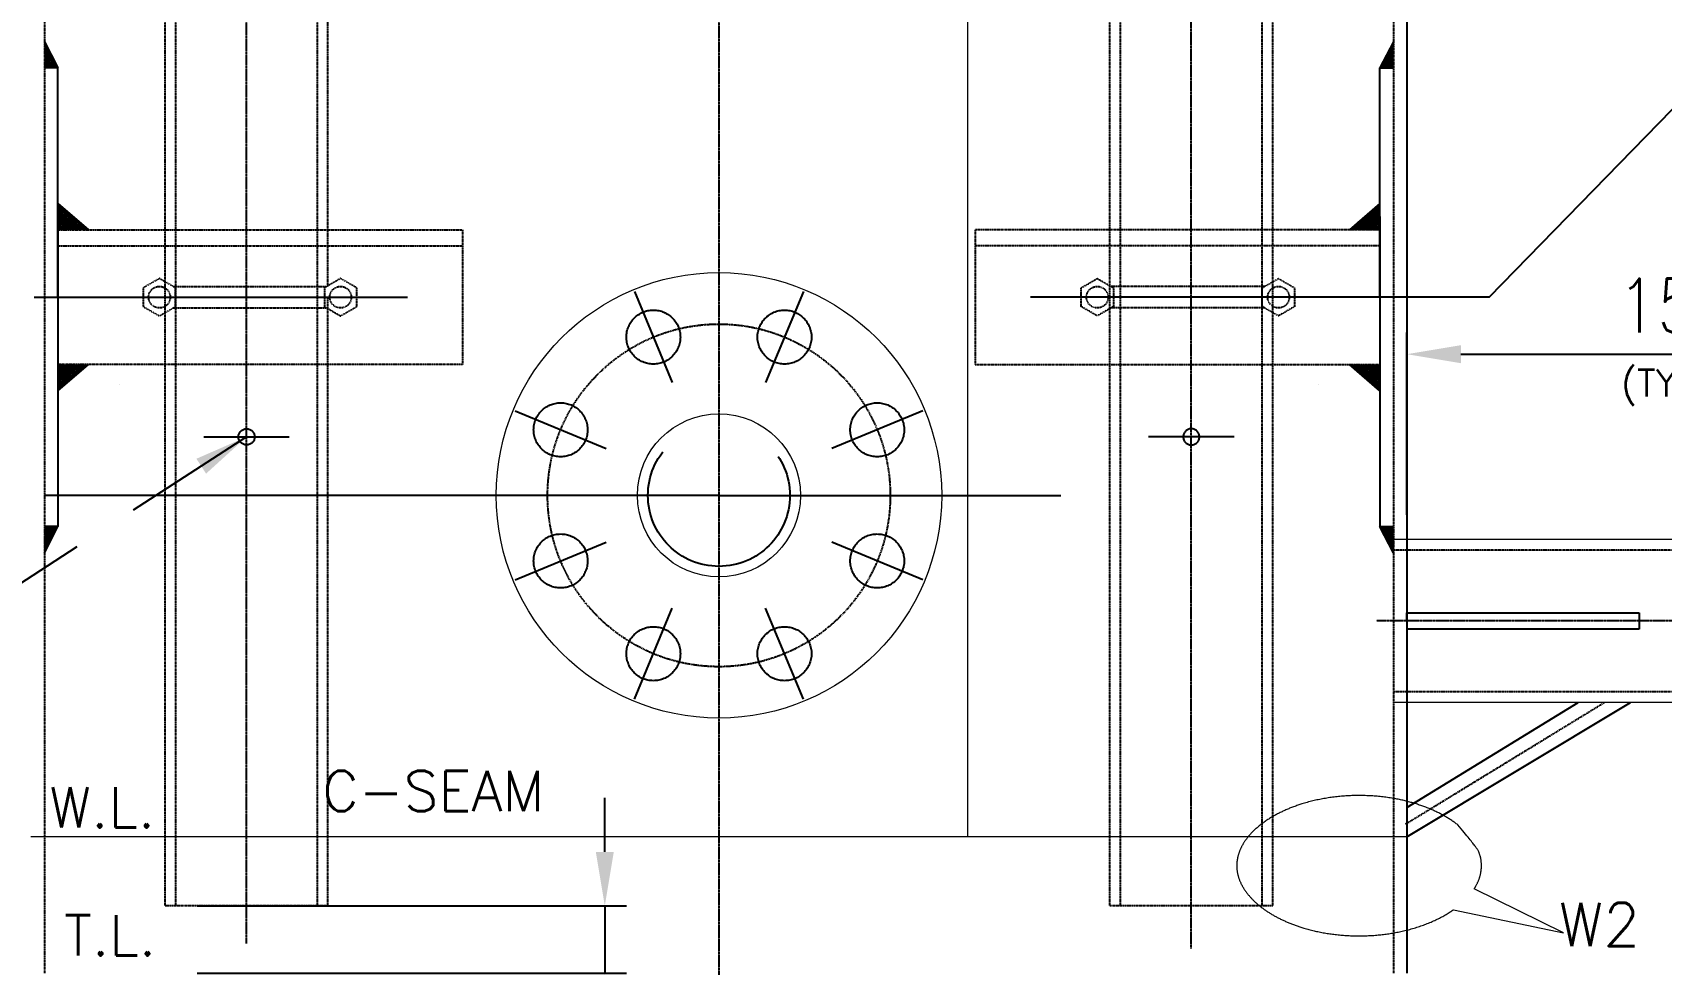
# Model space of a CAD drawing. Header units: inches. Extents: x -23478 to -9690, y -25762 to 11324.
# Drawn here: x -22023 to -21419, y 9125 to 9470 of the extents above; entities that cross this region are included whole.
import ezdxf

# ---------------------------------------------------------------- set-up
doc = ezdxf.new("R2010")
doc.units = ezdxf.units.IN
doc.header["$LTSCALE"] = 200
doc.header["$MEASUREMENT"] = 0
for name, pattern in [('CENTER', [2, 1.25, -0.25, 0.25, -0.25]), ('DASHED', [0.75, 0.5, -0.25]), ('DASHED2', [0.375, 0.25, -0.125]), ('HIDDEN2', [0.1875, 0.125, -0.0625]), ('PHANTOM2', [1.25, 0.625, -0.125, 0.125, -0.125, 0.125, -0.125])]:
    doc.linetypes.add(name, pattern=pattern)
for name, color, linetype in [('CENTER', 1, 'CENTER'), ('DIMENSION', 8, 'Continuous'), ('text', 3, 'Continuous'), ('WELD', 5, 'Continuous')]:
    doc.layers.add(name, color=color, linetype=linetype)
for name, color, linetype, lineweight in [('EQUIPMENT', 4, 'Continuous', 13), ('OBJECT', 7, 'Continuous', 18), ('SEAM JOINT1', 4, 'SEAM', 13)]:
    doc.layers.add(name, color=color, linetype=linetype, lineweight=lineweight)
doc.styles.add('ROMANS', font='romans.shx', dxfattribs={"width": 0.85})
doc.styles.add('RS', font='ROMANS.shx', dxfattribs={"width": 0.8})
doc.styles.get("Standard").update_dxf_attribs({"font": 'romans.shx'})
doc.linetypes.add('SEAM', pattern='A,2,["X",Standard,S=1,R=0,X=0,Y=-0.5],2', length=4)
doc.linetypes.add('SEAM LINE', pattern='A,0.5,-0.2,["X",Standard,S=0.1,R=0,X=-0.1,Y=-0.05],-0.2', length=0.9)
doc.dimstyles.new('VEP-8', dxfattribs={"dimscale": 8, "dimtxt": 2.5, "dimasz": 2.5, "dimexe": 1, "dimexo": 1, "dimgap": 1, "dimtad": 1, "dimdec": 1, "dimlfac": -1, "dimzin": 9, "dimdsep": 46, "dimtxsty": 'ROMANS', "dimcen": 0, "dimclrd": 256, "dimclre": 256, "dimclrt": 3, "dimadec": 0, "dimazin": 2, "dimtfac": 1, "dimtdec": 1, "dimtmove": 0, "dimatfit": 3, "dimfxl": 1, "dimlwd": -1, "dimlwe": -1, "dimarcsym": 1})
doc.dimstyles.new('VEP-8$0', dxfattribs={"dimscale": 8, "dimtxt": 2.5, "dimasz": 2.5, "dimexe": 1, "dimexo": 1, "dimgap": 1, "dimtad": 1, "dimdec": 1, "dimlfac": -1, "dimzin": 9, "dimdsep": 46, "dimtxsty": 'ROMANS', "dimcen": 0, "dimclrd": 256, "dimclre": 256, "dimclrt": 3, "dimadec": 0, "dimazin": 2, "dimtfac": 1, "dimtdec": 1, "dimtmove": 0, "dimatfit": 3, "dimfxl": 1, "dimlwd": -1, "dimlwe": -1, "dimarcsym": 1})
pattern_1 = [(45, (8990.444993110177, 32691.04339111814), (-0.4419417382415922, 0.4419417382415922), []), (135, (8990.444993110177, 32691.04339111814), (-0.4419417382415922, -0.4419417382415922), [])]
pattern_2 = [(45, (8985.444993110177, 32751.04339111815), (-0.4419417382415922, 0.4419417382415922), []), (135, (8985.444993110177, 32751.04339111815), (-0.4419417382415922, -0.4419417382415922), [])]

# ---------------------------------------------------------------- blocks, each defined once
blk = doc.blocks.new('A$C100c5a09')
at = {"layer": 'CENTER'}
blk.add_line((-15.84324191874475, 0), (15.84324191874475, 0), dxfattribs=at)
at = {"layer": 'DIMENSION', "color": 7, "linetype": 'DASHED'}
blk.add_circle((0, 0), 3, dxfattribs=at)
blk = doc.blocks.new('*U58')
at = {"layer": 'DIMENSION', "color": 2, "linetype": 'DASHED'}
for p, q in [((-81.75, 5.684341886080801e-14), (-45.25, 5.684341886080801e-14)), ((81.75, 5.684341886080801e-14), (45.25, 5.684341886080801e-14))]:
    blk.add_line(p, q, dxfattribs=at)
at = {"layer": 'DIMENSION', "color": 7, "linetype": 'DASHED'}
for centre in [(-63.5, 5.684341886080801e-14), (63.5, 5.684341886080801e-14)]:
    blk.add_circle(centre, 9.999999999999998, dxfattribs=at)
blk = doc.blocks.new('*U57')
at = {"layer": 'DIMENSION', "color": 0, "linetype": 'ByBlock', "lineweight": -2}
for rotation in [90, 270, 90, 270, 90, 270, 45, 135, 225, 315, 45, 135, 225, 315, 45, 135, 225, 315, 180, 180, 180]:
    blk.add_blockref('*U58', (-33663.87313164795, -17081.35866276748), dxfattribs=dict(at, rotation=rotation))
at = {"layer": 'DIMENSION', "color": 0, "linetype": 'ByBlock', "lineweight": -2, "transparency": 16777216}
for rotation in [90, 270, 45, 135, 225, 315, 180]:
    blk.add_blockref('*U58', (-33663.87313164795, -17081.35866276748), dxfattribs=dict(at, rotation=rotation))
at = {"layer": 'DIMENSION', "color": 0, "linetype": 'ByBlock', "lineweight": -2}
blk.add_blockref('*U58', (-33663.87313164795, -17081.35866276748), dxfattribs=at)
blk = doc.blocks.new('*D119')
at = {"layer": 'Defpoints', "color": 0, "transparency": 16777216}
for p in [(-21313.44299767289, 9351.24816491846), (-21313.44299767289, 9298.421968126615), (-21513.44299767284, 9283.77196812649)]:
    blk.add_point(p, dxfattribs=at)
at = {"layer": 'DIMENSION', "transparency": 16777216}
for p, q in [((-21513.44299767284, 9291.77196812649), (-21513.44299767284, 9359.24816491846)), ((-21313.44299767289, 9306.421968126615), (-21313.44299767289, 9359.24816491846)), ((-21493.44299767284, 9351.24816491846), (-21333.44299767289, 9351.24816491846))]:
    blk.add_line(p, q, dxfattribs=at)
for points in [[(-21493.44299767284, 9354.581498251793), (-21493.44299767284, 9347.914831585125), (-21513.44299767284, 9351.24816491846)], [(-21333.44299767289, 9347.914831585125), (-21333.44299767289, 9354.581498251793), (-21313.44299767289, 9351.24816491846)]]:
    blk.add_solid(points, dxfattribs=at)
at = {"layer": 'DIMENSION', "color": 3, "linetype": 'DASHED2', "transparency": 16777216, "insert": (-21413.44299767286, 9369.24816491846), "char_height": 20, "attachment_point": 5, "style": 'ROMANS', "bg_fill": 3, "box_fill_scale": 1.25, "bg_fill_color": 256, "bg_fill_true_color": 13158600, "bg_fill_transparency": 0}
blk.add_mtext('150', dxfattribs=at)
blk = doc.blocks.new('*D120')
at = {"layer": 'Defpoints', "color": 0, "linetype": 'DASHED', "transparency": 16777216}
for p in [(-22739.55315208057, 10886.07196812709), (-21997.04299767284, 10886.07196812709), (-22190.54783434938, 7925.371968126521)]:
    blk.add_point(p, dxfattribs=at)
at = {"layer": 'DIMENSION', "transparency": 16777216}
for p, q in [((-22005.04299767284, 10886.07196812709), (-22747.55315208057, 10886.07196812709)), ((-22739.55315208057, 7945.37196812652), (-22739.55315208057, 10866.07196812709)), ((-22198.54783434938, 7925.371968126521), (-22747.55315208057, 7925.37196812652))]:
    blk.add_line(p, q, dxfattribs=at)
at = {"layer": 'DIMENSION', "linetype": 'DASHED', "transparency": 16777216}
for points in [[(-22742.8864854139, 10866.07196812709), (-22736.21981874724, 10866.07196812709), (-22739.55315208057, 10886.07196812709)], [(-22742.8864854139, 7945.37196812652), (-22736.21981874723, 7945.37196812652), (-22739.55315208057, 7925.37196812652)]]:
    blk.add_solid(points, dxfattribs=at)
at = {"layer": 'DIMENSION', "color": 3, "linetype": 'DASHED', "transparency": 16777216, "insert": (-22757.55315208056, 9405.7219681268), "char_height": 20, "attachment_point": 5, "rotation": 90, "style": 'ROMANS', "bg_fill": 3, "box_fill_scale": 1.25, "bg_fill_color": 256, "bg_fill_true_color": 13158600, "bg_fill_transparency": 0}
blk.add_mtext('2934', dxfattribs=at)
blk = doc.blocks.new('*D217')
at = {"layer": 'Defpoints', "color": 0, "transparency": 16777216}
for p in [(-21969.76183473624, 9146.795556204494), (-21969.76183473624, 9121.795556204492), (-21810.7352368747, 9121.795556204492)]:
    blk.add_point(p, dxfattribs=at)
at = {"layer": 'DIMENSION', "transparency": 16777216}
for p, q in [((-21810.7352368747, 9166.795556204494), (-21810.7352368747, 9186.795556204494)), ((-21961.76183473624, 9146.795556204494), (-21802.7352368747, 9146.795556204494)), ((-21810.7352368747, 9146.795556204494), (-21810.7352368747, 9121.795556204492)), ((-21961.76183473624, 9121.795556204492), (-21802.7352368747, 9121.795556204492)), ((-21810.7352368747, 9101.795556204492), (-21810.7352368747, 9038.271746680683))]:
    blk.add_line(p, q, dxfattribs=at)
for points in [[(-21814.06857020803, 9166.795556204494), (-21807.40190354137, 9166.795556204494), (-21810.7352368747, 9146.795556204494)], [(-21807.40190354137, 9101.795556204492), (-21814.06857020803, 9101.795556204492), (-21810.7352368747, 9121.795556204492)]]:
    blk.add_solid(points, dxfattribs=at)
at = {"layer": 'DIMENSION', "color": 3, "linetype": 'DASHED2', "transparency": 16777216, "insert": (-21828.7352368747, 9060.033651442587), "char_height": 20, "attachment_point": 5, "rotation": 90, "style": 'ROMANS', "bg_fill": 3, "box_fill_scale": 1.25, "bg_fill_color": 256, "bg_fill_true_color": 13158600, "bg_fill_transparency": 0}
blk.add_mtext('25', dxfattribs=at)

msp = doc.modelspace()

# ---------------------------------------------------------------- hatches: boundary and pattern name
at = {"layer": 'WELD'}
h = msp.add_hatch(dxfattribs=at)
h.set_pattern_fill('ANSI37', color=256, scale=5, angle=7.016709298534877e-15)
h.set_pattern_definition(pattern_2)
h.paths.add_polyline_path([(-22013.44299767285, 9457.371968126467), (-22018.44299767285, 9467.05333127892), (-22018.44299767284, 9457.371968126467)])
h = msp.add_hatch(dxfattribs=at)
h.set_pattern_fill('ANSI37', color=256, scale=5, angle=180)
h.set_pattern_definition(pattern_2)
h.paths.add_polyline_path([(-21523.44299767284, 9457.371968126467), (-21518.44299767284, 9467.05333127892), (-21518.44299767284, 9457.371968126467)])
h = msp.add_hatch(dxfattribs=at)
h.set_pattern_fill('ANSI37', color=256, scale=5, angle=7.016709298534877e-15)
h.set_pattern_definition(pattern_1)
h.paths.add_polyline_path([(-22002.08959149848, 9397.371968126463), (-22013.44299767285, 9407.053331278916), (-22013.44299767284, 9397.371968126463)])
h = msp.add_hatch(dxfattribs=at)
h.set_pattern_fill('ANSI37', color=256, scale=5, angle=180)
h.set_pattern_definition(pattern_1)
h.paths.add_polyline_path([(-21534.7964038472, 9397.371968126463), (-21523.44299767284, 9407.053331278916), (-21523.44299767284, 9397.371968126463)])
h = msp.add_hatch(dxfattribs=at)
h.set_pattern_fill('ANSI37', color=256, scale=5, angle=7.016709298534877e-15)
h.set_pattern_definition(pattern_1)
h.paths.add_polyline_path([(-22002.08959149848, 9347.371968126157), (-22013.44299767285, 9337.690604973704), (-22013.44299767284, 9347.371968126157)])
h = msp.add_hatch(dxfattribs=at)
h.set_pattern_fill('ANSI37', color=256, scale=5, angle=180)
h.set_pattern_definition(pattern_1)
h.paths.add_polyline_path([(-21534.7964038472, 9347.371968126157), (-21523.44299767284, 9337.690604973704), (-21523.44299767284, 9347.371968126157)])
h = msp.add_hatch(dxfattribs=at)
h.set_pattern_fill('ANSI37', color=256, scale=5, angle=7.016709298534877e-15)
h.set_pattern_definition(pattern_2)
h.paths.add_polyline_path([(-22013.44299767285, 9287.37196812646), (-22018.44299767285, 9277.690604974006), (-22018.44299767284, 9287.37196812646)])
h = msp.add_hatch(dxfattribs=at)
h.set_pattern_fill('ANSI37', color=256, scale=5, angle=180)
h.set_pattern_definition(pattern_2)
h.paths.add_polyline_path([(-21523.44299767284, 9287.37196812646), (-21518.44299767284, 9277.690604974006), (-21518.44299767284, 9287.37196812646)])

# ---------------------------------------------------------------- linework, layer by layer
for p, q in [((-21513.44299767284, 10625.37196812646), (-21513.44299767284, 9121.795556204492)), ((-22018.44299767284, 9467.053331278916), (-22013.44299767285, 9457.37196812647)), ((-21518.44299767284, 9467.053331278916), (-21523.44299767284, 9457.37196812647)), ((-22013.44299767284, 9407.053331278912), (-22002.08959149849, 9397.371968126467)), ((-21523.44299767284, 9407.053331278912), (-21534.7964038472, 9397.371968126467)), ((-22013.44299767284, 9337.690604973708), (-22002.08959149849, 9347.371968126154)), ((-21523.44299767284, 9337.690604973708), (-21534.7964038472, 9347.371968126154)), ((-22018.44299767284, 9277.69060497401), (-22013.44299767285, 9287.371968126456)), ((-21518.44299767284, 9277.69060497401), (-21523.44299767284, 9287.371968126456))]:
    msp.add_line(p, q)
at = {"linetype": 'HIDDEN2', "ltscale": 0.001}
for p, q in [((-21970.74029471538, 9376.37196812646), (-21913.74398041758, 9376.37196812646)), ((-21970.74029471538, 9376.37196812646), (-21913.74398041758, 9376.37196812646)), ((-21566.14570063031, 9376.37196812646), (-21623.1420149281, 9376.37196812646)), ((-21566.14570063031, 9376.37196812646), (-21623.1420149281, 9376.37196812646)), ((-21970.74029471536, 9368.37196812647), (-21913.74398041761, 9368.37196812647)), ((-21970.74029471536, 9368.37196812647), (-21913.74398041761, 9368.37196812647)), ((-21566.14570063033, 9368.371968126474), (-21623.14201492807, 9368.371968126474)), ((-21566.14570063033, 9368.371968126474), (-21623.14201492807, 9368.371968126474))]:
    msp.add_line(p, q, dxfattribs=at)
at = {"color": 0}
msp.add_line((-21513.44299767286, 9282.5719681265), (-21513.44299767283, 9222.171968126491), dxfattribs=at)
at = {"linetype": 'HIDDEN2', "ltscale": 0.001}
for points in [[(-21969.8120914851, 9375.8360697416), (-21975.8120914851, 9379.300171356736), (-21981.8120914851, 9375.836069741596), (-21981.8120914851, 9368.90786651132), (-21975.8120914851, 9365.443764896183), (-21969.8120914851, 9368.907866511323)], [(-21902.67218364786, 9375.8360697416), (-21908.67218364786, 9379.300171356736), (-21914.67218364786, 9375.836069741596), (-21914.67218364786, 9368.90786651132), (-21908.67218364786, 9365.443764896183), (-21902.67218364786, 9368.907866511323)], [(-21634.21381169782, 9375.8360697416), (-21628.21381169782, 9379.300171356736), (-21622.21381169782, 9375.836069741596), (-21622.21381169782, 9368.90786651132), (-21628.21381169782, 9365.443764896183), (-21634.21381169782, 9368.907866511323)], [(-21567.07390386059, 9375.8360697416), (-21561.07390386059, 9379.300171356736), (-21555.07390386059, 9375.836069741596), (-21555.07390386059, 9368.90786651132), (-21561.07390386059, 9365.443764896183), (-21567.07390386059, 9368.907866511323)]]:
    msp.add_lwpolyline(points, close=True, dxfattribs=at)
at = {"layer": 'CENTER', "linetype": 'CENTER', "ltscale": 0.001}
for p, q in [((-21768.44299767284, 11105.87190082244), (-21768.44299767284, 8697.38763740801)), ((-21943.50662056497, 9132.904148100371), (-21943.49183473617, 10433.96332514544)), ((-21593.3793678756, 9130.968300888626), (-21593.39416060952, 10433.96332514544)), ((-22022.17913090928, 9372.37196812646), (-21883.88913918963, 9372.37196812646)), ((-21514.7068644364, 9372.37196812646), (-21652.99685615605, 9372.37196812646)), ((-21291.15184802053, 9252.371968126488), (-21524.7123765329, 9252.371968126488)), ((-21513.95071625435, 9177.137512376765), (-21440.27967299167, 9222.171968126531))]:
    msp.add_line(p, q, dxfattribs=at)
at = {"layer": 'CENTER'}
for p, q in [((-21482.99058543462, 9372.37196812646), (-21387.5163224954, 9470.403641166708)), ((-22022.17913090928, 9372.37196812646), (-21883.88913918963, 9372.37196812646)), ((-22022.17913090928, 9372.37196812646), (-21883.88913918963, 9372.37196812646)), ((-22022.17913090929, 9372.371968126467), (-22010.44299767284, 9372.371968126467)), ((-21977.67183473635, 9372.371968126463), (-21909.34183473605, 9372.371968126463)), ((-21482.99058543462, 9372.37196812646), (-21652.99685615605, 9372.37196812646)), ((-21559.21416060934, 9372.371968126463), (-21627.54416060963, 9372.371968126463)), ((-21768.44299767284, 9298.919752232316), (-22282.10704731423, 9298.919752232316)), ((-21768.44299767284, 9298.919752232316), (-21641.70805422248, 9298.919752232316))]:
    msp.add_line(p, q, dxfattribs=at)
at = {"layer": 'CENTER', "color": 6, "linetype": 'CENTER', "ltscale": 0.001}
msp.add_circle((-21768.44299767284, 9298.919752232316), 63.5, dxfattribs=at)
at = {"layer": 'DIMENSION', "linetype": 'DASHED', "ltscale": 0.001}
for p, q in [((-22018.44299767284, 10614.37196812649), (-22018.44299767284, 9121.795556204492)), ((-21518.44299767284, 10614.37196812648), (-21518.44299767284, 9121.795556204492)), ((-21973.67183473636, 9146.795556204494), (-21973.67183473622, 10433.96332514543)), ((-21969.76183473624, 9146.795556204494), (-21969.76183473621, 10433.96332514543)), ((-21917.25183473635, 9146.795556204488), (-21917.2518347362, 10433.96332514543)), ((-21913.34183473606, 9376.37196812646), (-21913.34183473617, 10433.96332514544)), ((-21623.54416060965, 9146.795556204495), (-21623.54416060952, 10433.96332514543)), ((-21619.63416060954, 9146.795556204495), (-21619.63416060949, 10433.96332514543)), ((-21567.12416060943, 9146.795556204488), (-21567.12416060947, 10433.96332514543)), ((-21563.21416060933, 9146.795556204488), (-21563.21416060946, 10433.96332514544)), ((-21913.34183473603, 9146.795556204488), (-21913.34183473606, 9372.37196812646))]:
    msp.add_line(p, q, dxfattribs=at)
at = {"layer": 'DIMENSION', "color": 7, "linetype": 'DASHED'}
for p, q in [((-22013.44299767285, 9457.371968126467), (-22018.44299767285, 9457.371968126467)), ((-22013.44299767285, 9372.371968126467), (-22013.44299767285, 9457.371968126467)), ((-21523.44299767284, 9372.371968126467), (-21523.44299767284, 9457.371968126467)), ((-21523.44299767284, 9457.371968126467), (-21518.44299767284, 9457.371968126467)), ((-22013.44299767284, 9402.330215728754), (-22013.44299767284, 9372.371968126463)), ((-21523.44299767284, 9402.330215728754), (-21523.44299767284, 9372.371968126463)), ((-22013.44299767284, 9372.371968126463), (-22013.44299767284, 9397.371968126463)), ((-21523.44299767284, 9372.371968126463), (-21523.44299767284, 9397.371968126463)), ((-22013.44299767284, 9372.371968126467), (-22013.44299767272, 9287.371968126467)), ((-21523.44299767284, 9372.371968126467), (-21523.44299767297, 9287.371968126467)), ((-22013.44299767272, 9287.371968126467), (-22018.44299767272, 9287.37196812646)), ((-22013.44299767285, 9287.37196812646), (-22018.44299767285, 9287.37196812646)), ((-21523.44299767296, 9287.371968126467), (-21518.44299767296, 9287.37196812646)), ((-21523.44299767284, 9287.37196812646), (-21518.44299767284, 9287.37196812646)), ((-21513.44299767284, 9252.371968126488), (-21513.44299767284, 9255.371968126488)), ((-21513.44299767284, 9255.371968126488), (-21488.44299767284, 9255.371968126488)), ((-21488.44299767284, 9255.371968126488), (-21427.44299767284, 9255.371968126488)), ((-21427.44299767284, 9255.371968126488), (-21427.44299767284, 9249.371968126488)), ((-21513.44299767284, 9252.371968126488), (-21513.44299767284, 9249.371968126488)), ((-21488.44299767284, 9249.371968126488), (-21513.44299767284, 9249.371968126488)), ((-21427.44299767284, 9249.371968126488), (-21488.44299767284, 9249.371968126488)), ((-21513.44299767284, 9183.308318157637), (-21449.97542650541, 9222.171968126531)), ((-21513.44299767285, 9172.371968126488), (-21430.57287745831, 9222.171968126542))]:
    msp.add_line(p, q, dxfattribs=at)
at = {"layer": 'DIMENSION', "color": 7, "linetype": 'HIDDEN2', "ltscale": 0.001}
for p, q in [((-22013.44299767284, 9397.371968126463), (-21863.44299767284, 9397.371968126463)), ((-21863.44299767284, 9397.371968126463), (-21863.44299767284, 9347.371968126463)), ((-21523.44299767284, 9397.371968126463), (-21673.44299767284, 9397.371968126463)), ((-21673.44299767284, 9397.371968126463), (-21673.44299767284, 9347.371968126463)), ((-21863.44299767284, 9347.371968126463), (-22013.44299767281, 9347.371968126161)), ((-21673.44299767284, 9347.371968126463), (-21523.44299767288, 9347.371968126161))]:
    msp.add_line(p, q, dxfattribs=at)
at = {"layer": 'DIMENSION', "color": 8, "linetype": 'DASHED', "ltscale": 0.001}
for p, q in [((-22013.44299767284, 9391.371968126463), (-21863.44299767284, 9391.371968126463)), ((-21523.44299767284, 9391.371968126463), (-21673.44299767284, 9391.371968126463))]:
    msp.add_line(p, q, dxfattribs=at)
at = {"layer": 'DIMENSION', "color": 7, "linetype": 'DASHED', "ltscale": 0.001}
for p, q in [((-21313.44299767287, 9278.67196812663), (-21518.44299767284, 9278.671968126488)), ((-21313.44299767284, 9226.071968126624), (-21518.44299767284, 9226.071968126482)), ((-21913.34337612909, 9146.795556204488), (-21973.67337612941, 9146.795556204495)), ((-21563.21416060935, 9146.795556204488), (-21623.54416060966, 9146.795556204495))]:
    msp.add_line(p, q, dxfattribs=at)
at = {"layer": 'DIMENSION', "color": 2, "linetype": 'DASHED2', "ltscale": 0.0005}
for centre in [(-21975.8120914851, 9372.371968126463), (-21908.67218364786, 9372.371968126463), (-21628.21381169782, 9372.371968126463), (-21561.07390386059, 9372.371968126463)]:
    msp.add_circle(centre, 4, dxfattribs=at)
at = {"layer": 'DIMENSION', "color": 7, "linetype": 'DASHED'}
msp.add_circle((-21768.44299767284, 9298.919752232316), 26.29999999999927, dxfattribs=at)
at = {"layer": 'EQUIPMENT'}
for p, q in [((-21386.50785533802, 9282.57196812658), (-21518.44299767284, 9282.571968126496)), ((-21386.50785533799, 9222.171968126571), (-21518.44299767284, 9222.171968126488))]:
    msp.add_line(p, q, dxfattribs=at)
for centre, radius in [((-21768.44299767284, 9298.919752232316), 82.55000000000291), ((-21768.44299767286, 9298.919752232316), 30.22499999999491)]:
    msp.add_circle(centre, radius, dxfattribs=at)
at = {"layer": 'OBJECT', "color": 211, "linetype": 'PHANTOM2', "lineweight": 15, "ltscale": 0.8}
for p, q in [((-21455.40728209538, 9136.74563134916, -0.0008010659282392317), (-21488.48158915164, 9153.164287541567, 0.2395940336070931)), ((-21496.23170190927, 9145.351037242806, 0.2395940336070931), (-21455.40728209538, 9136.74563134916, -0.0008010659282392317))]:
    msp.add_line(p, q, dxfattribs=at)
for points in [[(-21990.56714400072, 9339.9269825417), (-21990.56714400072, 9339.92777664537)], [(-21546.31885134496, 9339.9269825417), (-21546.31885134496, 9339.92777664537)]]:
    msp.add_lwpolyline(points, dxfattribs=at)
for points, knots in [([(-21494.63758245612, 9176.81844707399, 0.2395940336070931), (-21496.04044388854, 9177.923710275565, 0.2395940336070931), (-21497.60940144727, 9178.982579640615, 0.2395940336070931), (-21501.04214593385, 9180.962339381014, 0.2395940336070931), (-21502.90403147756, 9181.881780776348, 0.2395940336070931), (-21506.87474097981, 9183.544202022062, 0.2395940336070931), (-21508.98152347711, 9184.286922156927, 0.2395940336070931), (-21513.37995242796, 9185.565186566124, 0.2395940336070931), (-21515.67312268794, 9186.101576733225, 0.2395940336070931), (-21520.84592075388, 9187.032479602287, 0.2395940336070931), (-21523.75341995176, 9187.37713204421, 0.2395940336070931), (-21529.62841268058, 9187.725225614577, 0.2395940336070931), (-21532.59488600218, 9187.727793158887, 0.2395940336070931), (-21538.47220931156, 9187.391269724492, 0.2395940336070931), (-21541.38065744032, 9187.051804778002, 0.2395940336070931), (-21547.0273627222, 9186.047543772136, 0.2395940336070931), (-21549.76277239444, 9185.383207216208, 0.2395940336070931), (-21554.462002859, 9183.916841925009, 0.2395940336070931), (-21556.47287030342, 9183.165711998572, 0.2395940336070931), (-21560.25588595172, 9181.500465426321, 0.2395940336070931), (-21562.02991762198, 9180.585922768641, 0.2395940336070931), (-21565.54935128235, 9178.478745876379, 0.2395940336070931), (-21567.24690534184, 9177.263755461423, 0.2395940336070931), (-21570.21763981589, 9174.732548813208, 0.2395940336070931), (-21571.48735694705, 9173.418457449934, 0.2395940336070931), (-21573.32189393009, 9171.097800779586, 0.2395940336070931), (-21573.98284488756, 9170.100015672371, 0.2395940336070931), (-21575.0685137999, 9168.113543741907, 0.2395940336070931), (-21575.49423044827, 9167.124246210435, 0.2395940336070931), (-21576.12796339518, 9165.16610566229, 0.2395940336070931), (-21576.33626625832, 9164.197436174487, 0.2395940336070931), (-21576.50241591921, 9162.7137087853, 0.2395940336070931), (-21576.53132983103, 9162.195475695797, 0.2395940336070931), (-21576.53132983103, 9161.677429417545, 0.2395940336070931)], [3.812876359880944, 3.812876359880944, 3.812876359880944, 3.812876359880944, 3.967763114389571, 3.967763114389571, 4.122649868898199, 4.122649868898199, 4.277536623406826, 4.277536623406826, 4.432423377915454, 4.432423377915454, 4.618052615307542, 4.618052615307542, 4.803681852699631, 4.803681852699631, 4.98931109009172, 4.98931109009172, 5.174940327483808, 5.174940327483808, 5.325377737694399, 5.325377737694399, 5.47581514790499, 5.47581514790499, 5.649820368024409, 5.649820368024409, 5.823825588143828, 5.823825588143828, 5.953627374746994, 5.953627374746994, 6.083429161350161, 6.083429161350161, 6.213230947953327, 6.213230947953327, 6.283185307179586, 6.283185307179586, 6.283185307179586, 6.283185307179586]), ([(-21488.48158915164, 9153.164287541567, 0.2395940336070931), (-21488.30614506339, 9153.441696637758, 0.2395940336070931), (-21488.14004487548, 9153.718986903354, 0.2395940336070931), (-21487.36231767088, 9155.092137806576, 0.2395940336070931), (-21486.88504605781, 9156.184399710299, 0.2395940336070931), (-21486.19464684013, 9158.344886910007, 0.2395940336070931), (-21485.98123321627, 9159.412146677667, 0.2395940336070931), (-21485.79738701354, 9161.537833982122, 0.2395940336070931), (-21485.82670288453, 9162.596456720188, 0.2395940336070931), (-21486.13110236882, 9164.726529977055, 0.2395940336070931), (-21486.40707246114, 9165.801071403625, 0.2395940336070931), (-21487.44226642821, 9168.37602346408, 0.2395940336070931), (-21494.63758245612, 9176.81844707399, 0.2395940336070931)], [2.764859031400996, 2.764859031400996, 2.764859031400996, 2.764859031400996, 2.801031904470562, 2.801031904470562, 2.944273620877992, 2.944273620877992, 3.087515337285423, 3.087515337285423, 3.230757053692854, 3.230757053692854, 3.373998770100285, 3.47204657402285, 3.47204657402285, 3.47204657402285, 3.47204657402285]), ([(-21576.53132983103, 9161.677429417545, 0.2395940336070931), (-21576.53132983103, 9160.524717399585, 0.2395940336070931), (-21576.3890583193, 9159.36984374961, 0.2395940336070931), (-21575.80427684472, 9157.038207848604, 0.2395940336070931), (-21575.35934884451, 9155.856338408801, 0.2395940336070931), (-21574.28205612361, 9153.76110382959, 0.2395940336070931), (-21573.71962213614, 9152.851588344452, 0.2395940336070931), (-21572.39009876765, 9151.036852356145, 0.2395940336070931), (-21571.62380025477, 9150.132835334214, 0.2395940336070931), (-21569.55678111656, 9148.014766778633, 0.2395940336070931), (-21568.16021070626, 9146.812524457335, 0.2395940336070931), (-21565.29273999765, 9144.734150386339, 0.2395940336070931), (-21563.88190652892, 9143.839097743945, 0.2395940336070931), (-21560.84166715163, 9142.156024466629, 0.2395940336070931), (-21559.21396649644, 9141.368691221338, 0.2395940336070931), (-21555.77622800183, 9139.928035803769, 0.2395940336070931), (-21553.96464795071, 9139.27385116271, 0.2395940336070931), (-21549.6592222144, 9137.952409088342, 0.2395940336070931), (-21547.11786577715, 9137.335565436959, 0.2395940336070931), (-21541.88021711819, 9136.38100772911, 0.2395940336070931), (-21539.1862439729, 9136.043898975378, 0.2395940336070931), (-21533.7353003572, 9135.664416678097, 0.2395940336070931), (-21530.98045569077, 9135.621763111787, 0.2395940336070931), (-21525.50331304086, 9135.833796290455, 0.2395940336070931), (-21522.78119756569, 9136.087757563844, 0.2395940336070931), (-21517.46565516052, 9136.881721075923, 0.2395940336070931), (-21514.86977364106, 9137.421712760795, 0.2395940336070931), (-21509.61139088584, 9138.839236125288, 0.2395940336070931), (-21506.9727209388, 9139.749939244324, 0.2395940336070931), (-21502.07881029032, 9141.841193865792, 0.2395940336070931), (-21499.82279314988, 9143.023215313577, 0.2395940336070931), (-21497.26251552854, 9144.645099301633, 0.2395940336070931), (-21496.73827789171, 9144.995028013313, 0.2395940336070931), (-21496.23170190927, 9145.35103724282, 0.2395940336070931)], [0, 0, 0, 0, 0.1556586304308506, 0.1556586304308506, 0.3113172608617011, 0.3113172608617011, 0.4297867804284119, 0.4297867804284119, 0.5482562999951227, 0.5482562999951227, 0.7122468090433824, 0.7122468090433824, 0.8464453599515008, 0.8464453599515008, 0.9806439108596192, 0.9806439108596192, 1.114842461767738, 1.114842461767738, 1.287399058034383, 1.287399058034383, 1.459955654301029, 1.459955654301029, 1.632512250567674, 1.632512250567674, 1.80506884683432, 1.80506884683432, 1.977625443100965, 1.977625443100965, 2.170025903012238, 2.170025903012238, 2.36242636292351, 2.36242636292351, 2.414022138967322, 2.414022138967322, 2.414022138967322, 2.414022138967322])]:
    msp.add_open_spline(points, degree=3, knots=knots, dxfattribs=at)
at = {"layer": 'SEAM JOINT1', "linetype": 'SEAM LINE', "ltscale": 0.004}
for p, q in [((-21676.37296836147, 10622.37196812648), (-21676.37296836147, 9172.371968126488)), ((-21513.44299767284, 9172.371968126488), (-22023.44299767284, 9172.371968126485))]:
    msp.add_line(p, q, dxfattribs=at)

# ---------------------------------------------------------------- block references
msp.add_blockref('A$C100c5a09', (-21943.5068347362, 9320.609676979278))
at = {"layer": 'CENTER', "linetype": 'CENTER', "ltscale": 0.001, "xscale": -1}
msp.add_blockref('A$C100c5a09', (-21593.37916060949, 9320.609676979278), dxfattribs=at)
at = {"layer": 'DIMENSION', "color": 7, "linetype": 'DASHED', "rotation": 22.5}
msp.add_blockref('*U57', (2796.167411186314, 37962.64392496952), dxfattribs=at)

# ---------------------------------------------------------------- texts
at = {"layer": 'OBJECT', "color": 3, "lineweight": 15, "style": 'RS'}
msp.add_text('W2', height=16, dxfattribs=at).set_placement((-21457.20209466588, 9131.877521247232))
at = {"layer": 'text', "style": 'ROMANS'}
for s, height, p in [('(TYP)', 10, (-21434.14668653459, 9335.526153059152)), ('C-SEAM', 15, (-21915.45468786514, 9181.863877818967)), ('W.L.', 15, (-22016.56450407044, 9175.79989005133)), ('T.L.', 15, (-22011.09161282052, 9128.386587246527))]:
    msp.add_text(s, height=height, dxfattribs=at).set_placement(p)

# ---------------------------------------------------------------- next in the draw order: dimensions: what is measured, and where the dimension line sits
at = {"layer": 'DIMENSION', "color": 7, "linetype": 'DASHED'}
dim = msp.add_linear_dim(base=(-22739.55315208057, 10886.07196812709), p1=(-22190.54783434937, 7925.371968126517), p2=(-21997.04299767283, 10886.07196812709), angle=90, text='2934', dimstyle='VEP-8$0', override={"dimtxt": 2.5, "dimlfac": 1, "dimtxsty": 'ROMANS', "dimfxl": 1.5, "dimtfill": 1}, dxfattribs=at)
dim.commit()
dim.dimension.update_dxf_attribs({"geometry": '*D120', "text_midpoint": (-22739.55315208056, 9405.7219681268), "dimtype": 160})
dim = msp.add_linear_dim(base=(-21313.44299767289, 9351.24816491846), p1=(-21513.44299767284, 9283.77196812649), p2=(-21313.44299767289, 9298.421968126615), text='150', dimstyle='VEP-8$0', override={"dimtxt": 2.5, "dimlfac": 1, "dimtxsty": 'ROMANS', "dimfxl": 1.5, "dimtfill": 1}, dxfattribs=at)
dim.commit()
dim.dimension.update_dxf_attribs({"geometry": '*D119', "text_midpoint": (-21413.44299767286, 9369.24816491846)})
at = {"layer": 'DIMENSION', "color": 6, "linetype": 'DASHED2'}
dim = msp.add_linear_dim(base=(-21810.7352368747, 9121.795556204492), p1=(-21969.76183473624, 9146.795556204494), p2=(-21969.76183473624, 9121.795556204492), angle=90, dimstyle='VEP-8$0', override={"dimtxt": 2.5, "dimlfac": 1, "dimfxl": 1.5, "dimtfill": 1}, dxfattribs=at)
dim.commit()
dim.dimension.update_dxf_attribs({"geometry": '*D217', "text_midpoint": (-21828.7352368747, 9060.033651442587)})

# ---------------------------------------------------------------- next in the draw order: linework, layer by layer
at = {"layer": 'CENTER'}
msp.add_line((-21514.70686443639, 9372.371968126467), (-21526.44299767284, 9372.371968126467), dxfattribs=at)

# ---------------------------------------------------------------- next in the draw order: leaders
at = {"layer": 'DIMENSION', "linetype": 'DASHED2'}
msp.add_leader([(-21943.5068347362, 9320.609676979278), (-22114.73623675666, 9209.779349912973), (-22354.31748564814, 9209.779349912973)], dimstyle='VEP-8', override={"dimgap": 1, "dimtad": 0, "dimfxl": 1.5, "dimtfill": 1}, dxfattribs=at)

doc.saveas('drawing.dxf')
